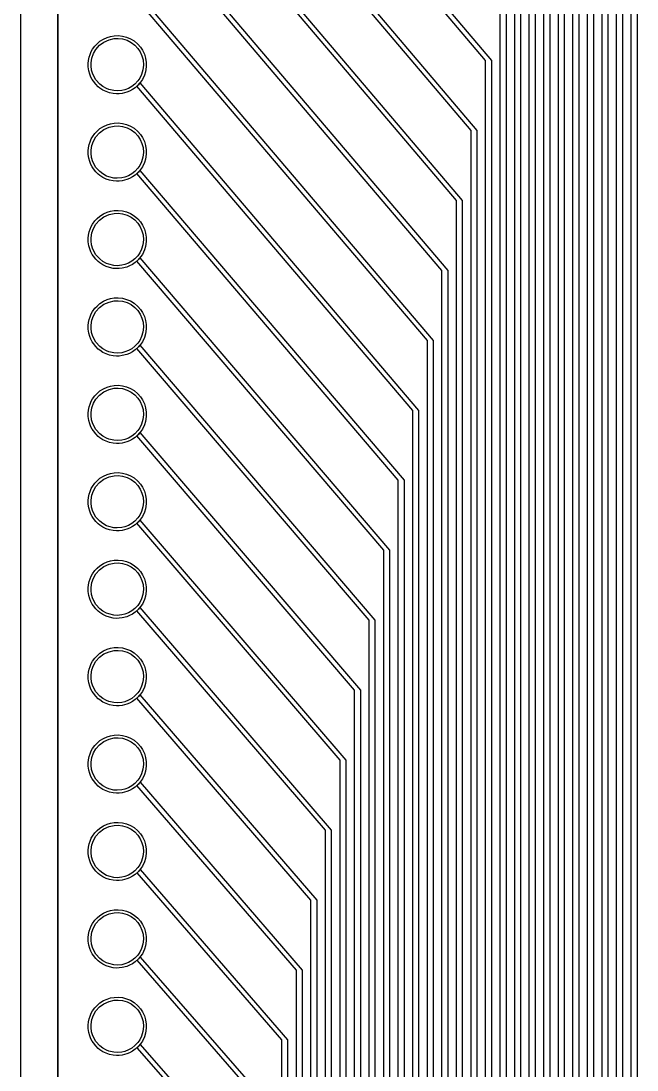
# Model space of a CAD drawing. Extents: x -2057 to 2225, y -44 to 31181.
# Drawn here: x -2057 to 59, y 22252 to 25852 of the extents above; entities that cross this region are included whole.
import ezdxf

# ---------------------------------------------------------------- set-up
doc = ezdxf.new("R2010")
doc.units = 0
for name, color, linetype in [('etching', 7, 'CONTINUOUS'), ('L2D0_etching2', 4, 'CONTINUOUS'), ('L3D0_etching3', 5, 'CONTINUOUS'), ('metalization', 8, 'CONTINUOUS'), ('polyimide', 9, 'CONTINUOUS'), ('polyimide_etch_borders', 10, 'CONTINUOUS')]:
    doc.layers.add(name, color=color, linetype=linetype)

msp = doc.modelspace()

# ---------------------------------------------------------------- linework, layer by layer
at = {"layer": 'etching'}
for points in [[(-1736.396, 10397.27), (-1736.396, 20343.044), (-2057.107, 20343.044), (-2057.107, 31042.117)], [(-1930.315, 30799.671), (-1930.315, 20570.545)]]:
    msp.add_lwpolyline(points, dxfattribs=at)
for points in [[(-1726.558, 25612.194), (-1738.526, 25613.02), (-1755.777, 25617.137), (-1763.03, 25620.003), (-1776.006, 25627.125), (-1786.603, 25635.329), (-1799.526, 25649.783), (-1810.106, 25669.227), (-1814.419, 25683.598), (-1816.265, 25698.028), (-1816.16, 25708.209), (-1813.451, 25724.898), (-1807.941, 25740.204), (-1799.42, 25754.753), (-1787.164, 25768.55), (-1771.975, 25779.779), (-1754.506, 25787.68), (-1736.85, 25791.581), (-1723.829, 25792.159), (-1708.464, 25790.397), (-1692.841, 25785.719), (-1679.148, 25778.816), (-1666.343, 25769.26), (-1655.91, 25758.2), (-1647.633, 25745.803), (-1641.509, 25732.196), (-1637.815, 25718.305), (-1636.371, 25700.899), (-1638.153, 25684.326), (-1642.784, 25668.805), (-1649.086, 25656.058), (-1655.622, 25646.553), (-1665.59, 25635.81), (-1676.308, 25627.397), (-1687.763, 25620.891), (-1700, 25616.142), (-1710.355, 25613.629)], [(-1726.558, 25312.194), (-1738.526, 25313.02), (-1755.777, 25317.137), (-1763.03, 25320.003), (-1776.006, 25327.125), (-1786.603, 25335.329), (-1799.526, 25349.783), (-1810.106, 25369.227), (-1814.419, 25383.598), (-1816.265, 25398.028), (-1816.16, 25408.209), (-1813.451, 25424.898), (-1807.941, 25440.204), (-1799.42, 25454.753), (-1787.164, 25468.55), (-1771.975, 25479.779), (-1754.506, 25487.68), (-1736.85, 25491.581), (-1723.829, 25492.159), (-1708.464, 25490.397), (-1692.841, 25485.719), (-1679.148, 25478.816), (-1666.343, 25469.26), (-1655.91, 25458.2), (-1647.633, 25445.803), (-1641.509, 25432.196), (-1637.815, 25418.305), (-1636.371, 25400.899), (-1638.153, 25384.326), (-1642.784, 25368.805), (-1649.086, 25356.058), (-1655.622, 25346.553), (-1665.59, 25335.81), (-1676.308, 25327.397), (-1687.763, 25320.891), (-1700, 25316.142), (-1710.355, 25313.629)], [(-1726.558, 25012.194), (-1738.526, 25013.02), (-1755.777, 25017.137), (-1763.03, 25020.003), (-1776.006, 25027.125), (-1786.603, 25035.329), (-1799.526, 25049.783), (-1810.106, 25069.227), (-1814.419, 25083.598), (-1816.265, 25098.028), (-1816.16, 25108.209), (-1813.451, 25124.898), (-1807.941, 25140.204), (-1799.42, 25154.753), (-1787.164, 25168.55), (-1771.975, 25179.779), (-1754.506, 25187.68), (-1736.85, 25191.581), (-1723.829, 25192.159), (-1708.464, 25190.397), (-1692.841, 25185.719), (-1679.148, 25178.816), (-1666.343, 25169.26), (-1655.91, 25158.2), (-1647.633, 25145.803), (-1641.509, 25132.196), (-1637.815, 25118.305), (-1636.371, 25100.899), (-1638.153, 25084.326), (-1642.784, 25068.805), (-1649.086, 25056.058), (-1655.622, 25046.553), (-1665.59, 25035.81), (-1676.308, 25027.397), (-1687.763, 25020.891), (-1700, 25016.142), (-1710.355, 25013.629)], [(-1726.558, 24712.194), (-1738.526, 24713.02), (-1755.777, 24717.137), (-1763.03, 24720.003), (-1776.006, 24727.125), (-1786.603, 24735.329), (-1799.526, 24749.783), (-1810.106, 24769.227), (-1814.419, 24783.598), (-1816.265, 24798.028), (-1816.16, 24808.209), (-1813.451, 24824.898), (-1807.941, 24840.204), (-1799.42, 24854.753), (-1787.164, 24868.55), (-1771.975, 24879.779), (-1754.506, 24887.68), (-1736.85, 24891.581), (-1723.829, 24892.159), (-1708.464, 24890.397), (-1692.841, 24885.719), (-1679.148, 24878.816), (-1666.343, 24869.26), (-1655.91, 24858.2), (-1647.633, 24845.803), (-1641.509, 24832.196), (-1637.815, 24818.305), (-1636.371, 24800.899), (-1638.153, 24784.326), (-1642.784, 24768.805), (-1649.086, 24756.058), (-1655.622, 24746.553), (-1665.59, 24735.81), (-1676.308, 24727.397), (-1687.763, 24720.891), (-1700, 24716.142), (-1710.355, 24713.629)], [(-1726.558, 24412.194), (-1738.526, 24413.02), (-1755.777, 24417.137), (-1763.03, 24420.003), (-1776.006, 24427.125), (-1786.603, 24435.329), (-1799.526, 24449.783), (-1810.106, 24469.227), (-1814.419, 24483.598), (-1816.265, 24498.028), (-1816.16, 24508.209), (-1813.451, 24524.898), (-1807.941, 24540.204), (-1799.42, 24554.753), (-1787.164, 24568.55), (-1771.975, 24579.779), (-1754.506, 24587.68), (-1736.85, 24591.581), (-1723.829, 24592.159), (-1708.464, 24590.397), (-1692.841, 24585.719), (-1679.148, 24578.816), (-1666.343, 24569.26), (-1655.91, 24558.2), (-1647.633, 24545.803), (-1641.509, 24532.196), (-1637.815, 24518.305), (-1636.371, 24500.899), (-1638.153, 24484.326), (-1642.784, 24468.805), (-1649.086, 24456.058), (-1655.622, 24446.553), (-1665.59, 24435.81), (-1676.308, 24427.397), (-1687.763, 24420.891), (-1700, 24416.142), (-1710.355, 24413.629)], [(-1726.558, 24112.194), (-1738.526, 24113.02), (-1755.777, 24117.137), (-1763.03, 24120.003), (-1776.006, 24127.125), (-1786.603, 24135.329), (-1799.526, 24149.783), (-1810.106, 24169.227), (-1814.419, 24183.598), (-1816.265, 24198.028), (-1816.16, 24208.209), (-1813.451, 24224.898), (-1807.941, 24240.204), (-1799.42, 24254.753), (-1787.164, 24268.55), (-1771.975, 24279.779), (-1754.506, 24287.68), (-1736.85, 24291.581), (-1723.829, 24292.159), (-1708.464, 24290.397), (-1692.841, 24285.719), (-1679.148, 24278.816), (-1666.343, 24269.26), (-1655.91, 24258.2), (-1647.633, 24245.803), (-1641.509, 24232.196), (-1637.815, 24218.305), (-1636.371, 24200.899), (-1638.153, 24184.326), (-1642.784, 24168.805), (-1649.086, 24156.058), (-1655.622, 24146.553), (-1665.59, 24135.81), (-1676.308, 24127.397), (-1687.763, 24120.891), (-1700, 24116.142), (-1710.355, 24113.629)], [(-1726.558, 23812.194), (-1738.526, 23813.02), (-1755.777, 23817.137), (-1763.03, 23820.003), (-1776.006, 23827.125), (-1786.603, 23835.329), (-1799.526, 23849.783), (-1810.106, 23869.227), (-1814.419, 23883.598), (-1816.265, 23898.028), (-1816.16, 23908.209), (-1813.451, 23924.898), (-1807.941, 23940.204), (-1799.42, 23954.753), (-1787.164, 23968.55), (-1771.975, 23979.779), (-1754.506, 23987.68), (-1736.85, 23991.581), (-1723.829, 23992.159), (-1708.464, 23990.397), (-1692.841, 23985.719), (-1679.148, 23978.816), (-1666.343, 23969.26), (-1655.91, 23958.2), (-1647.633, 23945.803), (-1641.509, 23932.196), (-1637.815, 23918.305), (-1636.371, 23900.899), (-1638.153, 23884.326), (-1642.784, 23868.805), (-1649.086, 23856.058), (-1655.622, 23846.553), (-1665.59, 23835.81), (-1676.308, 23827.397), (-1687.763, 23820.891), (-1700, 23816.142), (-1710.355, 23813.629)], [(-1726.558, 23512.194), (-1738.526, 23513.02), (-1755.777, 23517.137), (-1763.03, 23520.003), (-1776.006, 23527.125), (-1786.603, 23535.329), (-1799.526, 23549.783), (-1810.106, 23569.227), (-1814.419, 23583.598), (-1816.265, 23598.028), (-1816.16, 23608.209), (-1813.451, 23624.898), (-1807.941, 23640.204), (-1799.42, 23654.753), (-1787.164, 23668.55), (-1771.975, 23679.779), (-1754.506, 23687.68), (-1736.85, 23691.581), (-1723.829, 23692.159), (-1708.464, 23690.397), (-1692.841, 23685.719), (-1679.148, 23678.816), (-1666.343, 23669.26), (-1655.91, 23658.2), (-1647.633, 23645.803), (-1641.509, 23632.196), (-1637.815, 23618.305), (-1636.371, 23600.899), (-1638.153, 23584.326), (-1642.784, 23568.805), (-1649.086, 23556.058), (-1655.622, 23546.553), (-1665.59, 23535.81), (-1676.308, 23527.397), (-1687.763, 23520.891), (-1700, 23516.142), (-1710.355, 23513.629)], [(-1726.558, 23212.194), (-1738.526, 23213.02), (-1755.777, 23217.137), (-1763.03, 23220.003), (-1776.006, 23227.125), (-1786.603, 23235.329), (-1799.526, 23249.783), (-1810.106, 23269.227), (-1814.419, 23283.598), (-1816.265, 23298.028), (-1816.16, 23308.209), (-1813.451, 23324.898), (-1807.941, 23340.204), (-1799.42, 23354.753), (-1787.164, 23368.55), (-1771.975, 23379.779), (-1754.506, 23387.68), (-1736.85, 23391.581), (-1723.829, 23392.159), (-1708.464, 23390.397), (-1692.841, 23385.719), (-1679.148, 23378.816), (-1666.343, 23369.26), (-1655.91, 23358.2), (-1647.633, 23345.803), (-1641.509, 23332.196), (-1637.815, 23318.305), (-1636.371, 23300.899), (-1638.153, 23284.326), (-1642.784, 23268.805), (-1649.086, 23256.058), (-1655.622, 23246.553), (-1665.59, 23235.81), (-1676.308, 23227.397), (-1687.763, 23220.891), (-1700, 23216.142), (-1710.355, 23213.629)], [(-1726.558, 22912.194), (-1738.526, 22913.02), (-1755.777, 22917.137), (-1763.03, 22920.003), (-1776.006, 22927.125), (-1786.603, 22935.329), (-1799.526, 22949.783), (-1810.106, 22969.227), (-1814.419, 22983.598), (-1816.265, 22998.028), (-1816.16, 23008.209), (-1813.451, 23024.898), (-1807.941, 23040.204), (-1799.42, 23054.753), (-1787.164, 23068.55), (-1771.975, 23079.779), (-1754.506, 23087.68), (-1736.85, 23091.581), (-1723.829, 23092.159), (-1708.464, 23090.397), (-1692.841, 23085.719), (-1679.148, 23078.816), (-1666.343, 23069.26), (-1655.91, 23058.2), (-1647.633, 23045.803), (-1641.509, 23032.196), (-1637.815, 23018.305), (-1636.371, 23000.899), (-1638.153, 22984.326), (-1642.784, 22968.805), (-1649.086, 22956.058), (-1655.622, 22946.553), (-1665.59, 22935.81), (-1676.308, 22927.397), (-1687.763, 22920.891), (-1700, 22916.142), (-1710.355, 22913.629)], [(-1726.558, 22612.194), (-1738.526, 22613.02), (-1755.777, 22617.137), (-1763.03, 22620.003), (-1776.006, 22627.125), (-1786.603, 22635.329), (-1799.526, 22649.783), (-1810.106, 22669.227), (-1814.419, 22683.598), (-1816.265, 22698.028), (-1816.16, 22708.209), (-1813.451, 22724.898), (-1807.941, 22740.204), (-1799.42, 22754.753), (-1787.164, 22768.55), (-1771.975, 22779.779), (-1754.506, 22787.68), (-1736.85, 22791.581), (-1723.829, 22792.159), (-1708.464, 22790.397), (-1692.841, 22785.719), (-1679.148, 22778.816), (-1666.343, 22769.26), (-1655.91, 22758.2), (-1647.633, 22745.803), (-1641.509, 22732.196), (-1637.815, 22718.305), (-1636.371, 22700.899), (-1638.153, 22684.326), (-1642.784, 22668.805), (-1649.086, 22656.058), (-1655.622, 22646.553), (-1665.59, 22635.81), (-1676.308, 22627.397), (-1687.763, 22620.891), (-1700, 22616.142), (-1710.355, 22613.629)], [(-1726.558, 22312.194), (-1738.526, 22313.02), (-1755.777, 22317.137), (-1763.03, 22320.003), (-1776.006, 22327.125), (-1786.603, 22335.329), (-1799.526, 22349.783), (-1810.106, 22369.227), (-1814.419, 22383.598), (-1816.265, 22398.028), (-1816.16, 22408.209), (-1813.451, 22424.898), (-1807.941, 22440.204), (-1799.42, 22454.753), (-1787.164, 22468.55), (-1771.975, 22479.779), (-1754.506, 22487.68), (-1736.85, 22491.581), (-1723.829, 22492.159), (-1708.464, 22490.397), (-1692.841, 22485.719), (-1679.148, 22478.816), (-1666.343, 22469.26), (-1655.91, 22458.2), (-1647.633, 22445.803), (-1641.509, 22432.196), (-1637.815, 22418.305), (-1636.371, 22400.899), (-1638.153, 22384.326), (-1642.784, 22368.805), (-1649.086, 22356.058), (-1655.622, 22346.553), (-1665.59, 22335.81), (-1676.308, 22327.397), (-1687.763, 22320.891), (-1700, 22316.142), (-1710.355, 22313.629)]]:
    msp.add_lwpolyline(points, close=True, dxfattribs=at)
at = {"layer": 'L2D0_etching2'}
msp.add_lwpolyline([(-1736.396, 10397.27), (-1736.396, 20343.044), (-2057.107, 20343.044), (-2057.107, 31181.418)], dxfattribs=at)
at = {"layer": 'L3D0_etching3'}
for points in [[(-1736.396, 10397.27), (-1736.396, 20343.044), (-2057.107, 20343.044), (-2057.107, 31042.117)], [(-1930.315, 30799.671), (-1930.315, 20570.545)]]:
    msp.add_lwpolyline(points, dxfattribs=at)
at = {"layer": 'metalization'}
for points in [[(38.642, 10394.312), (38.642, 28116.758), (-1659.155, 30128.036), (-1648.598, 30139.222), (58.642, 28116.758), (58.642, 10394.312)], [(-11.358, 10394.312), (-11.358, 27876.696), (-1659.147, 29828.043), (-1648.593, 29839.228), (8.642, 27876.696), (8.642, 10394.312)], [(-61.358, 10394.312), (-61.358, 27636.634), (-1659.14, 29528.05), (-1648.588, 29539.234), (-41.358, 27636.634), (-41.358, 10394.312)], [(-111.358, 10394.312), (-111.358, 27396.572), (-1659.131, 29228.058), (-1648.582, 29239.241), (-91.358, 27396.572), (-91.358, 10394.312)], [(-161.358, 10394.312), (-161.358, 27156.51), (-1659.123, 28928.066), (-1648.576, 28939.248), (-141.358, 27156.51), (-141.358, 10394.312)], [(-211.358, 10394.312), (-211.358, 26916.448), (-1659.113, 28628.075), (-1648.57, 28639.255), (-191.358, 26916.448), (-191.358, 10394.312)], [(-261.358, 10394.312), (-261.358, 26676.386), (-1659.103, 28328.084), (-1648.563, 28339.264), (-241.358, 26676.386), (-241.358, 10394.312)], [(-311.358, 10394.312), (-311.358, 26436.323), (-1659.092, 28028.094), (-1648.556, 28039.272), (-291.358, 26436.323), (-291.358, 10394.312)], [(-361.358, 10394.312), (-361.358, 26196.261), (-1659.081, 27728.105), (-1648.549, 27739.282), (-341.358, 26196.261), (-341.358, 10394.312)], [(-411.358, 10394.312), (-411.358, 25956.199), (-1659.068, 27428.117), (-1648.54, 27439.292), (-391.358, 25956.199), (-391.358, 10394.312)], [(-461.358, 10394.312), (-461.358, 25716.137), (-1659.054, 27128.13), (-1648.531, 27139.302), (-441.358, 25716.137), (-441.358, 10394.312)], [(-511.358, 10394.312), (-511.358, 25476.075), (-1659.04, 26828.144), (-1648.522, 26839.314), (-491.358, 25476.075), (-491.358, 10394.312)], [(-561.358, 10394.312), (-561.358, 25236.013), (-1659.024, 26528.159), (-1648.511, 26539.327), (-541.358, 25236.013), (-541.358, 10394.312)], [(-611.358, 10394.312), (-611.358, 24995.951), (-1659.006, 26228.175), (-1648.499, 26239.341), (-591.358, 24995.951), (-591.358, 10394.312)], [(-661.358, 10394.312), (-661.358, 24755.889), (-1658.987, 25928.193), (-1648.487, 25939.357), (-641.358, 24755.889), (-641.358, 10394.312)], [(-711.358, 10394.312), (-711.358, 24515.827), (-1658.966, 25628.213), (-1648.472, 25639.374), (-691.358, 24515.827), (-691.358, 10394.312)], [(-761.358, 10394.312), (-761.358, 24275.765), (-1658.942, 25328.236), (-1648.457, 25339.392), (-741.358, 24275.765), (-741.358, 10394.312)], [(-811.358, 10394.312), (-811.358, 24035.702), (-1658.916, 25028.26), (-1648.44, 25039.413), (-791.358, 24035.702), (-791.358, 10394.312)], [(-861.358, 10394.312), (-861.358, 23795.64), (-1658.886, 24728.288), (-1648.42, 24739.437), (-841.358, 23795.64), (-841.358, 10394.312)], [(-911.358, 10394.312), (-911.358, 23555.578), (-1658.853, 24428.319), (-1648.398, 24439.463), (-891.358, 23555.578), (-891.358, 10394.312)], [(-961.358, 10394.312), (-961.358, 23315.516), (-1658.815, 24128.354), (-1648.373, 24139.494), (-941.358, 23315.516), (-941.358, 10394.312)], [(-1011.358, 10394.312), (-1011.358, 23075.454), (-1658.772, 23828.395), (-1648.344, 23839.528), (-991.358, 23075.454), (-991.358, 10394.312)], [(-1061.358, 10394.312), (-1061.358, 22835.392), (-1658.721, 23528.443), (-1648.311, 23539.569), (-1041.358, 22835.392), (-1041.358, 10394.312)], [(-1111.358, 10394.312), (-1111.358, 22595.33), (-1658.662, 23228.498), (-1648.272, 23239.616), (-1091.358, 22595.33), (-1091.358, 10394.312)], [(-1161.358, 10394.312), (-1161.358, 22355.268), (-1658.592, 22928.564), (-1648.226, 22939.672), (-1141.358, 22355.268), (-1141.358, 10394.312)], [(-1211.358, 10394.312), (-1211.358, 22115.206), (-1658.506, 22628.645), (-1648.169, 22639.74), (-1191.358, 22115.206), (-1191.358, 10394.312)], [(-1261.358, 10394.312), (-1261.358, 21875.143), (-1658.401, 22328.744), (-1648.1, 22339.824), (-1241.358, 21875.143), (-1241.358, 10394.312)]]:
    msp.add_lwpolyline(points, dxfattribs=at)
for points in [[(-1729.095, 25602.145), (-1740.107, 25603.057), (-1752.994, 25605.72), (-1764.791, 25609.788), (-1775.402, 25614.96), (-1786.121, 25621.931), (-1791.539, 25626.27), (-1800.454, 25634.953), (-1808.563, 25645.167), (-1812.478, 25651.282), (-1816.889, 25659.633), (-1820.94, 25669.641), (-1824.068, 25680.833), (-1826.051, 25694.283), (-1826.259, 25706.541), (-1825.256, 25716.91), (-1822.886, 25728.227), (-1819.994, 25737.21), (-1815.541, 25747.344), (-1811.173, 25755.082), (-1803.265, 25766.023), (-1795.878, 25773.989), (-1785.696, 25782.599), (-1773.714, 25790.184), (-1761.32, 25795.796), (-1749.497, 25799.394), (-1737.419, 25801.494), (-1723.067, 25802.054), (-1708.135, 25800.433), (-1694.206, 25796.798), (-1681.086, 25791.273), (-1668.711, 25783.82), (-1655.475, 25772.646), (-1646.65, 25762.496), (-1639.629, 25751.889), (-1633.06, 25738.101), (-1628.855, 25724.316), (-1626.67, 25710.002), (-1626.59, 25695.296), (-1629.277, 25678.12), (-1632.928, 25666.457), (-1640.258, 25651.246), (-1646.246, 25642.257), (-1653.683, 25633.417), (-1665.006, 25623.14), (-1674.055, 25616.876), (-1684.051, 25611.498), (-1693.144, 25607.784), (-1709.314, 25603.571), (-1720.18, 25602.299)], [(-1729.095, 25302.145), (-1740.107, 25303.057), (-1752.994, 25305.72), (-1764.791, 25309.788), (-1775.402, 25314.96), (-1786.121, 25321.931), (-1791.539, 25326.27), (-1800.454, 25334.953), (-1808.563, 25345.167), (-1812.478, 25351.282), (-1816.889, 25359.633), (-1820.94, 25369.641), (-1824.068, 25380.833), (-1826.051, 25394.283), (-1826.259, 25406.541), (-1825.256, 25416.91), (-1822.886, 25428.227), (-1819.994, 25437.21), (-1815.541, 25447.344), (-1811.173, 25455.082), (-1803.265, 25466.023), (-1795.878, 25473.989), (-1785.696, 25482.599), (-1773.714, 25490.184), (-1761.32, 25495.796), (-1749.497, 25499.394), (-1737.419, 25501.494), (-1723.067, 25502.054), (-1708.135, 25500.433), (-1694.206, 25496.798), (-1681.086, 25491.273), (-1668.711, 25483.82), (-1655.475, 25472.646), (-1646.65, 25462.496), (-1639.629, 25451.889), (-1633.06, 25438.101), (-1628.855, 25424.316), (-1626.67, 25410.002), (-1626.59, 25395.296), (-1629.277, 25378.12), (-1632.928, 25366.457), (-1640.258, 25351.246), (-1646.246, 25342.257), (-1653.683, 25333.417), (-1665.006, 25323.14), (-1674.055, 25316.876), (-1684.051, 25311.498), (-1693.144, 25307.784), (-1709.314, 25303.571), (-1720.18, 25302.299)], [(-1729.095, 25002.145), (-1740.107, 25003.057), (-1752.994, 25005.72), (-1764.791, 25009.788), (-1775.402, 25014.96), (-1786.121, 25021.931), (-1791.539, 25026.27), (-1800.454, 25034.953), (-1808.563, 25045.167), (-1812.478, 25051.282), (-1816.889, 25059.633), (-1820.94, 25069.641), (-1824.068, 25080.833), (-1826.051, 25094.283), (-1826.259, 25106.541), (-1825.256, 25116.91), (-1822.886, 25128.227), (-1819.994, 25137.21), (-1815.541, 25147.344), (-1811.173, 25155.082), (-1803.265, 25166.023), (-1795.878, 25173.989), (-1785.696, 25182.599), (-1773.714, 25190.184), (-1761.32, 25195.796), (-1749.497, 25199.394), (-1737.419, 25201.494), (-1723.067, 25202.054), (-1708.135, 25200.433), (-1694.206, 25196.798), (-1681.086, 25191.273), (-1668.711, 25183.82), (-1655.475, 25172.646), (-1646.65, 25162.496), (-1639.629, 25151.889), (-1633.06, 25138.101), (-1628.855, 25124.316), (-1626.67, 25110.002), (-1626.59, 25095.296), (-1629.277, 25078.12), (-1632.928, 25066.457), (-1640.258, 25051.246), (-1646.246, 25042.257), (-1653.683, 25033.417), (-1665.006, 25023.14), (-1674.055, 25016.876), (-1684.051, 25011.498), (-1693.144, 25007.784), (-1709.314, 25003.571), (-1720.18, 25002.299)], [(-1729.095, 24702.145), (-1740.107, 24703.057), (-1752.994, 24705.72), (-1764.791, 24709.788), (-1775.402, 24714.96), (-1786.121, 24721.931), (-1791.539, 24726.27), (-1800.454, 24734.953), (-1808.563, 24745.167), (-1812.478, 24751.282), (-1816.889, 24759.633), (-1820.94, 24769.641), (-1824.068, 24780.833), (-1826.051, 24794.283), (-1826.259, 24806.541), (-1825.256, 24816.91), (-1822.886, 24828.227), (-1819.994, 24837.21), (-1815.541, 24847.344), (-1811.173, 24855.082), (-1803.265, 24866.023), (-1795.878, 24873.989), (-1785.696, 24882.599), (-1773.714, 24890.184), (-1761.32, 24895.796), (-1749.497, 24899.394), (-1737.419, 24901.494), (-1723.067, 24902.054), (-1708.135, 24900.433), (-1694.206, 24896.798), (-1681.086, 24891.273), (-1668.711, 24883.82), (-1655.475, 24872.646), (-1646.65, 24862.496), (-1639.629, 24851.889), (-1633.06, 24838.101), (-1628.855, 24824.316), (-1626.67, 24810.002), (-1626.59, 24795.296), (-1629.277, 24778.12), (-1632.928, 24766.457), (-1640.258, 24751.246), (-1646.246, 24742.257), (-1653.683, 24733.417), (-1665.006, 24723.14), (-1674.055, 24716.876), (-1684.051, 24711.498), (-1693.144, 24707.784), (-1709.314, 24703.571), (-1720.18, 24702.299)], [(-1729.095, 24402.145), (-1740.107, 24403.057), (-1752.994, 24405.72), (-1764.791, 24409.788), (-1775.402, 24414.96), (-1786.121, 24421.931), (-1791.539, 24426.27), (-1800.454, 24434.953), (-1808.563, 24445.167), (-1812.478, 24451.282), (-1816.889, 24459.633), (-1820.94, 24469.641), (-1824.068, 24480.833), (-1826.051, 24494.283), (-1826.259, 24506.541), (-1825.256, 24516.91), (-1822.886, 24528.227), (-1819.994, 24537.21), (-1815.541, 24547.344), (-1811.173, 24555.082), (-1803.265, 24566.023), (-1795.878, 24573.989), (-1785.696, 24582.599), (-1773.714, 24590.184), (-1761.32, 24595.796), (-1749.497, 24599.394), (-1737.419, 24601.494), (-1723.067, 24602.054), (-1708.135, 24600.433), (-1694.206, 24596.798), (-1681.086, 24591.273), (-1668.711, 24583.82), (-1655.475, 24572.646), (-1646.65, 24562.496), (-1639.629, 24551.889), (-1633.06, 24538.101), (-1628.855, 24524.316), (-1626.67, 24510.002), (-1626.59, 24495.296), (-1629.277, 24478.12), (-1632.928, 24466.457), (-1640.258, 24451.246), (-1646.246, 24442.257), (-1653.683, 24433.417), (-1665.006, 24423.14), (-1674.055, 24416.876), (-1684.051, 24411.498), (-1693.144, 24407.784), (-1709.314, 24403.571), (-1720.18, 24402.299)], [(-1729.095, 24102.145), (-1740.107, 24103.057), (-1752.994, 24105.72), (-1764.791, 24109.788), (-1775.402, 24114.96), (-1786.121, 24121.931), (-1791.539, 24126.27), (-1800.454, 24134.953), (-1808.563, 24145.167), (-1812.478, 24151.282), (-1816.889, 24159.633), (-1820.94, 24169.641), (-1824.068, 24180.833), (-1826.051, 24194.283), (-1826.259, 24206.541), (-1825.256, 24216.91), (-1822.886, 24228.227), (-1819.994, 24237.21), (-1815.541, 24247.344), (-1811.173, 24255.082), (-1803.265, 24266.023), (-1795.878, 24273.989), (-1785.696, 24282.599), (-1773.714, 24290.184), (-1761.32, 24295.796), (-1749.497, 24299.394), (-1737.419, 24301.494), (-1723.067, 24302.054), (-1708.135, 24300.433), (-1694.206, 24296.798), (-1681.086, 24291.273), (-1668.711, 24283.82), (-1655.475, 24272.646), (-1646.65, 24262.496), (-1639.629, 24251.889), (-1633.06, 24238.101), (-1628.855, 24224.316), (-1626.67, 24210.002), (-1626.59, 24195.296), (-1629.277, 24178.12), (-1632.928, 24166.457), (-1640.258, 24151.246), (-1646.246, 24142.257), (-1653.683, 24133.417), (-1665.006, 24123.14), (-1674.055, 24116.876), (-1684.051, 24111.498), (-1693.144, 24107.784), (-1709.314, 24103.571), (-1720.18, 24102.299)], [(-1729.095, 23802.145), (-1740.107, 23803.057), (-1752.994, 23805.72), (-1764.791, 23809.788), (-1775.402, 23814.96), (-1786.121, 23821.931), (-1791.539, 23826.27), (-1800.454, 23834.953), (-1808.563, 23845.167), (-1812.478, 23851.282), (-1816.889, 23859.633), (-1820.94, 23869.641), (-1824.068, 23880.833), (-1826.051, 23894.283), (-1826.259, 23906.541), (-1825.256, 23916.91), (-1822.886, 23928.227), (-1819.994, 23937.21), (-1815.541, 23947.344), (-1811.173, 23955.082), (-1803.265, 23966.023), (-1795.878, 23973.989), (-1785.696, 23982.599), (-1773.714, 23990.184), (-1761.32, 23995.796), (-1749.497, 23999.394), (-1737.419, 24001.494), (-1723.067, 24002.054), (-1708.135, 24000.433), (-1694.206, 23996.798), (-1681.086, 23991.273), (-1668.711, 23983.82), (-1655.475, 23972.646), (-1646.65, 23962.496), (-1639.629, 23951.889), (-1633.06, 23938.101), (-1628.855, 23924.316), (-1626.67, 23910.002), (-1626.59, 23895.296), (-1629.277, 23878.12), (-1632.928, 23866.457), (-1640.258, 23851.246), (-1646.246, 23842.257), (-1653.683, 23833.417), (-1665.006, 23823.14), (-1674.055, 23816.876), (-1684.051, 23811.498), (-1693.144, 23807.784), (-1709.314, 23803.571), (-1720.18, 23802.299)], [(-1729.095, 23502.145), (-1740.107, 23503.057), (-1752.994, 23505.72), (-1764.791, 23509.788), (-1775.402, 23514.96), (-1786.121, 23521.931), (-1791.539, 23526.27), (-1800.454, 23534.953), (-1808.563, 23545.167), (-1812.478, 23551.282), (-1816.889, 23559.633), (-1820.94, 23569.641), (-1824.068, 23580.833), (-1826.051, 23594.283), (-1826.259, 23606.541), (-1825.256, 23616.91), (-1822.886, 23628.227), (-1819.994, 23637.21), (-1815.541, 23647.344), (-1811.173, 23655.082), (-1803.265, 23666.023), (-1795.878, 23673.989), (-1785.696, 23682.599), (-1773.714, 23690.184), (-1761.32, 23695.796), (-1749.497, 23699.394), (-1737.419, 23701.494), (-1723.067, 23702.054), (-1708.135, 23700.433), (-1694.206, 23696.798), (-1681.086, 23691.273), (-1668.711, 23683.82), (-1655.475, 23672.646), (-1646.65, 23662.496), (-1639.629, 23651.889), (-1633.06, 23638.101), (-1628.855, 23624.316), (-1626.67, 23610.002), (-1626.59, 23595.296), (-1629.277, 23578.12), (-1632.928, 23566.457), (-1640.258, 23551.246), (-1646.246, 23542.257), (-1653.683, 23533.417), (-1665.006, 23523.14), (-1674.055, 23516.876), (-1684.051, 23511.498), (-1693.144, 23507.784), (-1709.314, 23503.571), (-1720.18, 23502.299)], [(-1729.095, 23202.145), (-1740.107, 23203.057), (-1752.994, 23205.72), (-1764.791, 23209.788), (-1775.402, 23214.96), (-1786.121, 23221.931), (-1791.539, 23226.27), (-1800.454, 23234.953), (-1808.563, 23245.167), (-1812.478, 23251.282), (-1816.889, 23259.633), (-1820.94, 23269.641), (-1824.068, 23280.833), (-1826.051, 23294.283), (-1826.259, 23306.541), (-1825.256, 23316.91), (-1822.886, 23328.227), (-1819.994, 23337.21), (-1815.541, 23347.344), (-1811.173, 23355.082), (-1803.265, 23366.023), (-1795.878, 23373.989), (-1785.696, 23382.599), (-1773.714, 23390.184), (-1761.32, 23395.796), (-1749.497, 23399.394), (-1737.419, 23401.494), (-1723.067, 23402.054), (-1708.135, 23400.433), (-1694.206, 23396.798), (-1681.086, 23391.273), (-1668.711, 23383.82), (-1655.475, 23372.646), (-1646.65, 23362.496), (-1639.629, 23351.889), (-1633.06, 23338.101), (-1628.855, 23324.316), (-1626.67, 23310.002), (-1626.59, 23295.296), (-1629.277, 23278.12), (-1632.928, 23266.457), (-1640.258, 23251.246), (-1646.246, 23242.257), (-1653.683, 23233.417), (-1665.006, 23223.14), (-1674.055, 23216.876), (-1684.051, 23211.498), (-1693.144, 23207.784), (-1709.314, 23203.571), (-1720.18, 23202.299)], [(-1729.095, 22902.145), (-1740.107, 22903.057), (-1752.994, 22905.72), (-1764.791, 22909.788), (-1775.402, 22914.96), (-1786.121, 22921.931), (-1791.539, 22926.27), (-1800.454, 22934.953), (-1808.563, 22945.167), (-1812.478, 22951.282), (-1816.889, 22959.633), (-1820.94, 22969.641), (-1824.068, 22980.833), (-1826.051, 22994.283), (-1826.259, 23006.541), (-1825.256, 23016.91), (-1822.886, 23028.227), (-1819.994, 23037.21), (-1815.541, 23047.344), (-1811.173, 23055.082), (-1803.265, 23066.023), (-1795.878, 23073.989), (-1785.696, 23082.599), (-1773.714, 23090.184), (-1761.32, 23095.796), (-1749.497, 23099.394), (-1737.419, 23101.494), (-1723.067, 23102.054), (-1708.135, 23100.433), (-1694.206, 23096.798), (-1681.086, 23091.273), (-1668.711, 23083.82), (-1655.475, 23072.646), (-1646.65, 23062.496), (-1639.629, 23051.889), (-1633.06, 23038.101), (-1628.855, 23024.316), (-1626.67, 23010.002), (-1626.59, 22995.296), (-1629.277, 22978.12), (-1632.928, 22966.457), (-1640.258, 22951.246), (-1646.246, 22942.257), (-1653.683, 22933.417), (-1665.006, 22923.14), (-1674.055, 22916.876), (-1684.051, 22911.498), (-1693.144, 22907.784), (-1709.314, 22903.571), (-1720.18, 22902.299)], [(-1729.095, 22602.145), (-1740.107, 22603.057), (-1752.994, 22605.72), (-1764.791, 22609.788), (-1775.402, 22614.96), (-1786.121, 22621.931), (-1791.539, 22626.27), (-1800.454, 22634.953), (-1808.563, 22645.167), (-1812.478, 22651.282), (-1816.889, 22659.633), (-1820.94, 22669.641), (-1824.068, 22680.833), (-1826.051, 22694.283), (-1826.259, 22706.541), (-1825.256, 22716.91), (-1822.886, 22728.227), (-1819.994, 22737.21), (-1815.541, 22747.344), (-1811.173, 22755.082), (-1803.265, 22766.023), (-1795.878, 22773.989), (-1785.696, 22782.599), (-1773.714, 22790.184), (-1761.32, 22795.796), (-1749.497, 22799.394), (-1737.419, 22801.494), (-1723.067, 22802.054), (-1708.135, 22800.433), (-1694.206, 22796.798), (-1681.086, 22791.273), (-1668.711, 22783.82), (-1655.475, 22772.646), (-1646.65, 22762.496), (-1639.629, 22751.889), (-1633.06, 22738.101), (-1628.855, 22724.316), (-1626.67, 22710.002), (-1626.59, 22695.296), (-1629.277, 22678.12), (-1632.928, 22666.457), (-1640.258, 22651.246), (-1646.246, 22642.257), (-1653.683, 22633.417), (-1665.006, 22623.14), (-1674.055, 22616.876), (-1684.051, 22611.498), (-1693.144, 22607.784), (-1709.314, 22603.571), (-1720.18, 22602.299)], [(-1729.095, 22302.145), (-1740.107, 22303.057), (-1752.994, 22305.72), (-1764.791, 22309.788), (-1775.402, 22314.96), (-1786.121, 22321.931), (-1791.539, 22326.27), (-1800.454, 22334.953), (-1808.563, 22345.167), (-1812.478, 22351.282), (-1816.889, 22359.633), (-1820.94, 22369.641), (-1824.068, 22380.833), (-1826.051, 22394.283), (-1826.259, 22406.541), (-1825.256, 22416.91), (-1822.886, 22428.227), (-1819.994, 22437.21), (-1815.541, 22447.344), (-1811.173, 22455.082), (-1803.265, 22466.023), (-1795.878, 22473.989), (-1785.696, 22482.599), (-1773.714, 22490.184), (-1761.32, 22495.796), (-1749.497, 22499.394), (-1737.419, 22501.494), (-1723.067, 22502.054), (-1708.135, 22500.433), (-1694.206, 22496.798), (-1681.086, 22491.273), (-1668.711, 22483.82), (-1655.475, 22472.646), (-1646.65, 22462.496), (-1639.629, 22451.889), (-1633.06, 22438.101), (-1628.855, 22424.316), (-1626.67, 22410.002), (-1626.59, 22395.296), (-1629.277, 22378.12), (-1632.928, 22366.457), (-1640.258, 22351.246), (-1646.246, 22342.257), (-1653.683, 22333.417), (-1665.006, 22323.14), (-1674.055, 22316.876), (-1684.051, 22311.498), (-1693.144, 22307.784), (-1709.314, 22303.571), (-1720.18, 22302.299)]]:
    msp.add_lwpolyline(points, close=True, dxfattribs=at)
at = {"layer": 'polyimide'}
for points in [[(-1930.315, 20570.545), (-1930.315, 30799.671)], [(-1930.315, 30799.671), (-1930.315, 20570.545)]]:
    msp.add_lwpolyline(points, dxfattribs=at)
at = {"layer": 'polyimide_etch_borders'}
msp.add_lwpolyline([(-1736.396, 10397.27), (-1736.396, 20343.044), (-2057.107, 20343.044), (-2057.107, 31181.418)], dxfattribs=at)

doc.saveas('drawing.dxf')
